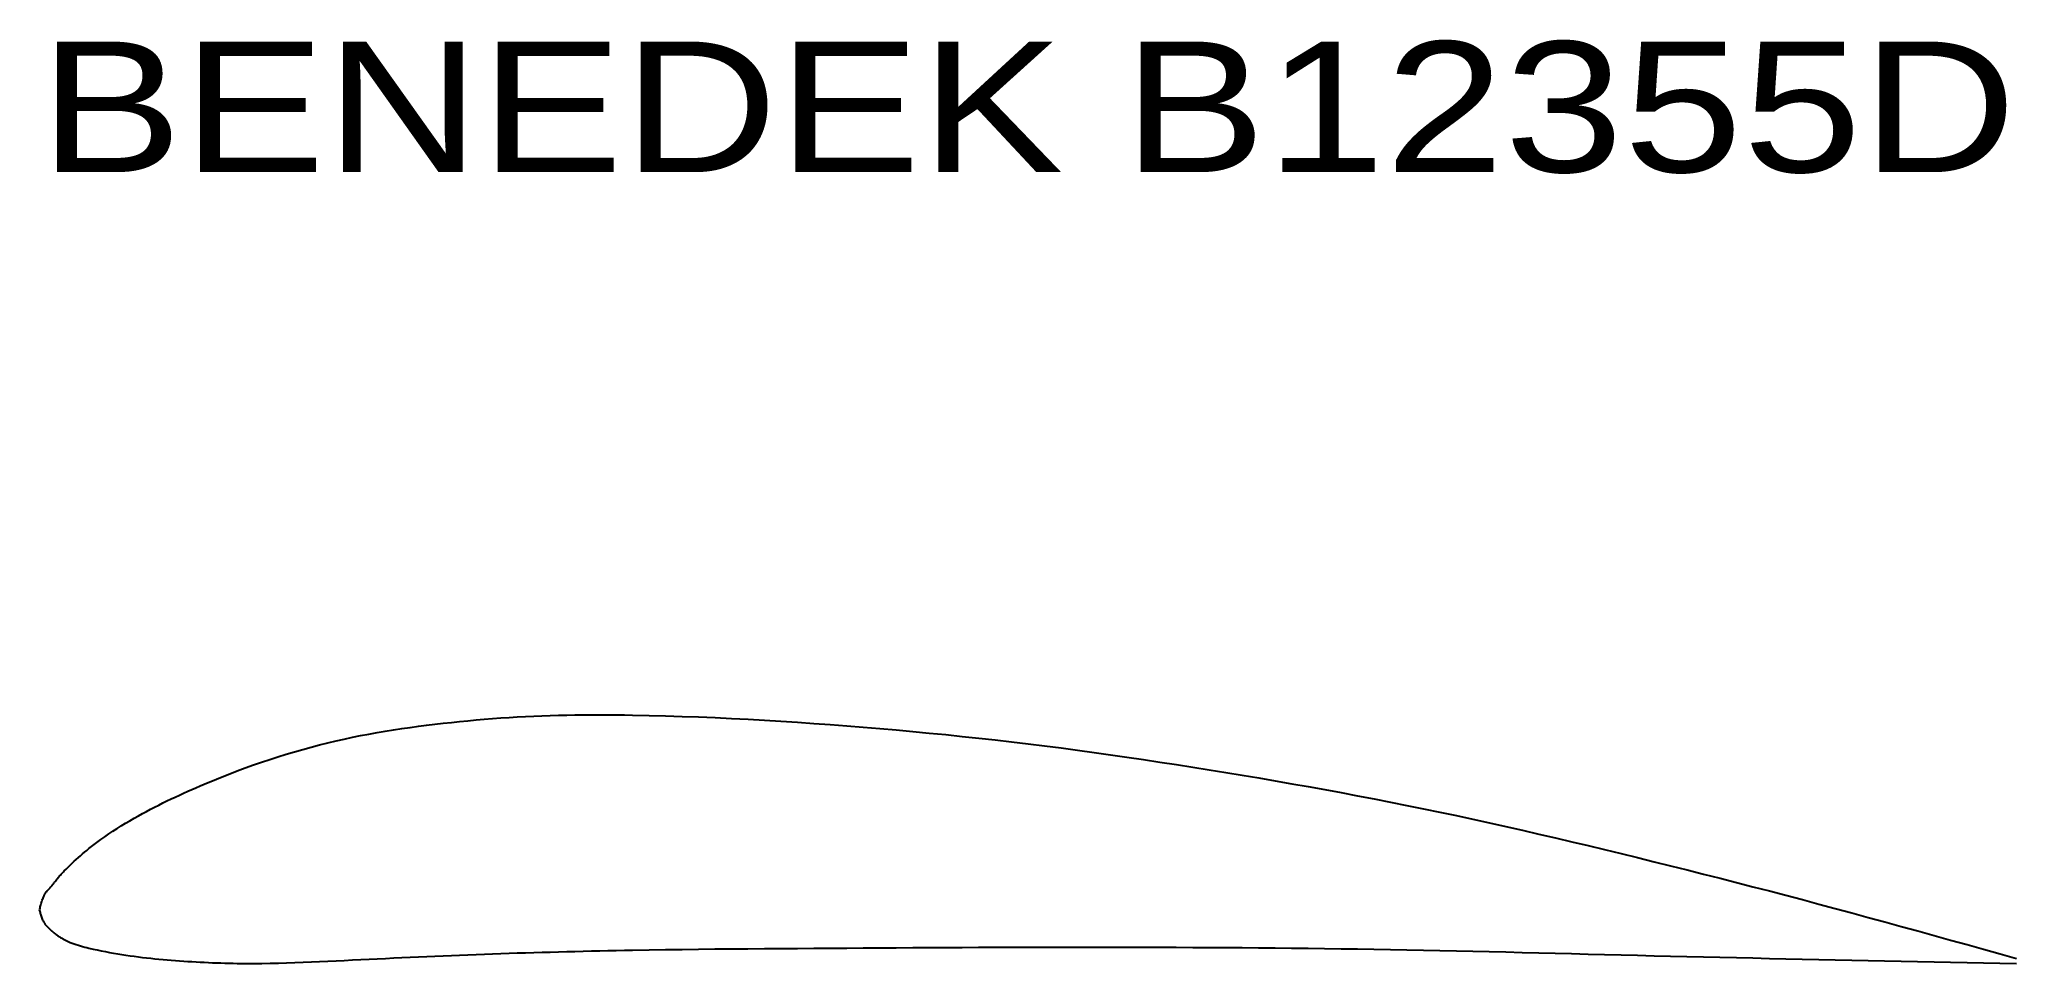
# Model space of a CAD drawing. Extents: x 0.3 to 50.2, y 3.8 to 27.2.
import ezdxf
from ezdxf.enums import TextEntityAlignment as Align

# ---------------------------------------------------------------- set-up
doc = ezdxf.new("R2010")
doc.units = 0
doc.layers.get('0').update_dxf_attribs({"linetype": 'CONTINUOUS'})

msp = doc.modelspace()

# ---------------------------------------------------------------- linework, layer by layer
at = {"color": 3, "linetype": 'CONTINUOUS'}
msp.add_lwpolyline([(0.2524, 5.1688), (0.259, 5.1974), (0.2656, 5.2259), (0.2724, 5.2543), (0.2794, 5.2827), (0.2867, 5.311), (0.2943, 5.3391), (0.3025, 5.3671), (0.3111, 5.3949), (0.3203, 5.4225), (0.3303, 5.4498), (0.3409, 5.4769), (0.3524, 5.5037), (0.3591, 5.5184), (0.3661, 5.5329), (0.3734, 5.5473), (0.3809, 5.5616), (0.3888, 5.5757), (0.3969, 5.5896), (0.4054, 5.6033), (0.4142, 5.6169), (0.4232, 5.6302), (0.4326, 5.6433), (0.4423, 5.6561), (0.4524, 5.6687), (0.4603, 5.6781), (0.4684, 5.6875), (0.4767, 5.6967), (0.4851, 5.7059), (0.4935, 5.7149), (0.502, 5.724), (0.5105, 5.733), (0.519, 5.742), (0.5275, 5.751), (0.5359, 5.7601), (0.5442, 5.7693), (0.5523, 5.7786), (0.5612, 5.789), (0.5698, 5.7995), (0.5784, 5.8102), (0.5868, 5.821), (0.5951, 5.8318), (0.6033, 5.8427), (0.6115, 5.8537), (0.6196, 5.8647), (0.6277, 5.8757), (0.6359, 5.8867), (0.6441, 5.8977), (0.6523, 5.9086), (0.6696, 5.931), (0.6873, 5.9532), (0.7053, 5.9751), (0.7235, 5.9967), (0.742, 6.0182), (0.7608, 6.0394), (0.7798, 6.0605), (0.7989, 6.0813), (0.8183, 6.1021), (0.8378, 6.1227), (0.8575, 6.1431), (0.8772, 6.1635), (0.9265, 6.2135), (0.9764, 6.263), (1.0268, 6.312), (1.0777, 6.3604), (1.1291, 6.4082), (1.181, 6.4555), (1.2333, 6.5023), (1.2862, 6.5486), (1.3395, 6.5943), (1.3932, 6.6395), (1.4474, 6.6841), (1.502, 6.7283), (1.6003, 6.8056), (1.6998, 6.8813), (1.8005, 6.9554), (1.9024, 7.028), (2.0054, 7.0991), (2.1094, 7.1687), (2.2143, 7.2369), (2.3202, 7.3037), (2.4269, 7.3692), (2.5344, 7.4334), (2.6426, 7.4963), (2.7515, 7.558), (2.8534, 7.6143), (2.9557, 7.6696), (3.0585, 7.724), (3.1617, 7.7775), (3.2654, 7.8301), (3.3695, 7.8819), (3.4739, 7.9329), (3.5788, 7.9832), (3.6839, 8.0328), (3.7894, 8.0817), (3.8951, 8.13), (4.0011, 8.1778), (4.104, 8.2235), (4.2072, 8.2687), (4.3105, 8.3135), (4.4141, 8.3577), (4.5179, 8.4014), (4.6219, 8.4446), (4.7261, 8.4873), (4.8306, 8.5294), (4.9353, 8.571), (5.0402, 8.6121), (5.1453, 8.6526), (5.2506, 8.6926), (5.4549, 8.7683), (5.6599, 8.8419), (5.8657, 8.9133), (6.0723, 8.9826), (6.2796, 9.0496), (6.4876, 9.1144), (6.6964, 9.1768), (6.9058, 9.2368), (7.1158, 9.2945), (7.3265, 9.3496), (7.5378, 9.4022), (7.7497, 9.4523), (7.9559, 9.4984), (8.1625, 9.5421), (8.3696, 9.5836), (8.5771, 9.623), (8.785, 9.6603), (8.9933, 9.6956), (9.2019, 9.7291), (9.4109, 9.7608), (9.62, 9.7909), (9.8295, 9.8194), (10.0391, 9.8464), (10.2488, 9.8721), (10.4565, 9.8963), (10.6644, 9.9193), (10.8723, 9.9409), (11.0803, 9.9614), (11.2885, 9.9805), (11.4967, 9.9983), (11.7051, 10.0148), (11.9135, 10.03), (12.122, 10.0438), (12.3306, 10.0563), (12.5392, 10.0674), (12.7479, 10.0771), (12.956, 10.0854), (13.1642, 10.0923), (13.3724, 10.098), (13.5806, 10.1025), (13.7889, 10.1058), (13.9971, 10.108), (14.2055, 10.1092), (14.4138, 10.1095), (14.6221, 10.1088), (14.8304, 10.1073), (15.0387, 10.105), (15.2471, 10.1021), (15.6641, 10.0941), (16.081, 10.0836), (16.4978, 10.0707), (16.9146, 10.0555), (17.3313, 10.038), (17.7478, 10.0185), (18.1643, 9.9969), (18.5807, 9.9734), (18.997, 9.948), (19.4132, 9.921), (19.8293, 9.8923), (20.2453, 9.8621), (20.6626, 9.8304), (21.0798, 9.7972), (21.4969, 9.7625), (21.9139, 9.7263), (22.3307, 9.6885), (22.7474, 9.6491), (23.1639, 9.6081), (23.5802, 9.5654), (23.9963, 9.521), (24.4122, 9.4749), (24.828, 9.427), (25.2435, 9.3773), (25.6611, 9.3255), (26.0786, 9.2719), (26.4958, 9.2165), (26.9128, 9.1595), (27.3296, 9.101), (27.7462, 9.0409), (28.1625, 8.9794), (28.5787, 8.9165), (28.9947, 8.8523), (29.4106, 8.7868), (29.8262, 8.7203), (30.2417, 8.6526), (30.6595, 8.5834), (31.0771, 8.5132), (31.4946, 8.4418), (31.9118, 8.3692), (32.3288, 8.2954), (32.7455, 8.2202), (33.162, 8.1436), (33.5782, 8.0656), (33.9941, 7.9861), (34.4097, 7.905), (34.825, 7.8223), (35.2399, 7.7379), (35.658, 7.651), (36.0759, 7.5625), (36.4933, 7.4723), (36.9105, 7.3807), (37.3274, 7.2876), (37.7439, 7.1932), (38.1602, 7.0975), (38.5763, 7.0006), (38.992, 6.9027), (39.4076, 6.8038), (39.8229, 6.704), (40.2381, 6.6033), (40.6557, 6.5013), (41.0731, 6.3985), (41.4903, 6.2949), (41.9073, 6.1906), (42.3241, 6.0856), (42.7408, 5.9798), (43.1572, 5.8732), (43.5734, 5.7659), (43.9894, 5.6578), (44.4053, 5.5489), (44.8209, 5.4392), (45.2363, 5.3288), (45.6535, 5.217), (46.0706, 5.1045), (46.4875, 4.9914), (46.9042, 4.8776), (47.3208, 4.7634), (47.7373, 4.6486), (48.1537, 4.5335), (48.5699, 4.4181), (48.9861, 4.3023), (49.4023, 4.1864), (49.8184, 4.0704), (50.2345, 3.9543)], dxfattribs=at)
at = {"color": 1, "linetype": 'CONTINUOUS'}
msp.add_lwpolyline([(0.2524, 5.1688), (0.2586, 5.1436), (0.2648, 5.1184), (0.2712, 5.0932), (0.2778, 5.0682), (0.2849, 5.0434), (0.2924, 5.0189), (0.3005, 4.9946), (0.3092, 4.9706), (0.3186, 4.947), (0.3289, 4.9238), (0.3402, 4.9011), (0.3524, 4.8789), (0.3594, 4.8673), (0.3667, 4.8558), (0.3743, 4.8445), (0.3821, 4.8333), (0.3902, 4.8222), (0.3985, 4.8114), (0.4071, 4.8006), (0.4158, 4.79), (0.4247, 4.7796), (0.4338, 4.7692), (0.443, 4.759), (0.4524, 4.749), (0.4603, 4.7406), (0.4683, 4.7324), (0.4764, 4.7242), (0.4846, 4.7161), (0.4928, 4.7081), (0.5012, 4.7001), (0.5095, 4.6923), (0.518, 4.6845), (0.5265, 4.6768), (0.535, 4.6691), (0.5437, 4.6615), (0.5523, 4.654), (0.5604, 4.6471), (0.5686, 4.6402), (0.5768, 4.6334), (0.585, 4.6266), (0.5933, 4.6199), (0.6016, 4.6132), (0.61, 4.6066), (0.6184, 4.6), (0.6268, 4.5934), (0.6353, 4.5869), (0.6438, 4.5805), (0.6523, 4.574), (0.6702, 4.5608), (0.6883, 4.5476), (0.7066, 4.5347), (0.725, 4.522), (0.7435, 4.5095), (0.7621, 4.4973), (0.781, 4.4853), (0.7999, 4.4735), (0.819, 4.462), (0.8383, 4.4507), (0.8577, 4.4398), (0.8772, 4.4291), (0.9261, 4.404), (0.9758, 4.3807), (1.0262, 4.3589), (1.0774, 4.3386), (1.1291, 4.3197), (1.1813, 4.302), (1.2341, 4.2853), (1.2872, 4.2697), (1.3406, 4.2548), (1.3942, 4.2407), (1.4481, 4.2272), (1.502, 4.2142), (1.6056, 4.1901), (1.7093, 4.1672), (1.8131, 4.1455), (1.917, 4.1249), (2.0209, 4.1054), (2.125, 4.0869), (2.2291, 4.0693), (2.3334, 4.0527), (2.4378, 4.0369), (2.5422, 4.0219), (2.6468, 4.0077), (2.7515, 3.9943), (2.8552, 3.9816), (2.959, 3.9696), (3.0629, 3.9582), (3.1669, 3.9473), (3.271, 3.9371), (3.3751, 3.9274), (3.4793, 3.9182), (3.5836, 3.9095), (3.6879, 3.9013), (3.7923, 3.8935), (3.8967, 3.8862), (4.0011, 3.8793), (4.1052, 3.8728), (4.2093, 3.8667), (4.3134, 3.861), (4.4175, 3.8557), (4.5216, 3.8508), (4.6257, 3.8464), (4.7298, 3.8424), (4.834, 3.8388), (4.9381, 3.8357), (5.0423, 3.8331), (5.1465, 3.831), (5.2506, 3.8293), (5.4589, 3.8275), (5.6672, 3.8274), (5.8755, 3.8291), (6.0837, 3.8323), (6.292, 3.8368), (6.5003, 3.8426), (6.7086, 3.8494), (6.9169, 3.8572), (7.1251, 3.8657), (7.3333, 3.8748), (7.5416, 3.8844), (7.7497, 3.8943), (7.9581, 3.9044), (8.1664, 3.9145), (8.3746, 3.9248), (8.5829, 3.9351), (8.7912, 3.9454), (8.9994, 3.9556), (9.2076, 3.9658), (9.4159, 3.9759), (9.6241, 3.9858), (9.8323, 3.9955), (10.0406, 4.005), (10.2488, 4.0142), (10.457, 4.0232), (10.6652, 4.0318), (10.8734, 4.0402), (11.0817, 4.0482), (11.2899, 4.056), (11.4982, 4.0636), (11.7065, 4.0709), (11.9147, 4.078), (12.123, 4.0849), (12.3313, 4.0915), (12.5396, 4.098), (12.7479, 4.1042), (12.9562, 4.1103), (13.1644, 4.1162), (13.3727, 4.1218), (13.5809, 4.1274), (13.7892, 4.1327), (13.9974, 4.1378), (14.2057, 4.1427), (14.414, 4.1474), (14.6222, 4.1519), (14.8305, 4.1562), (15.0388, 4.1603), (15.2471, 4.1642), (15.6635, 4.1713), (16.08, 4.1777), (16.4965, 4.1833), (16.913, 4.1883), (17.3295, 4.1927), (17.746, 4.1967), (18.1626, 4.2002), (18.5791, 4.2034), (18.9956, 4.2063), (19.4122, 4.209), (19.8287, 4.2116), (20.2453, 4.2142), (20.6618, 4.2167), (21.0783, 4.2193), (21.4948, 4.2218), (21.9113, 4.2243), (22.3278, 4.2267), (22.7444, 4.229), (23.1609, 4.2311), (23.5774, 4.2331), (23.9939, 4.235), (24.4104, 4.2366), (24.8269, 4.238), (25.2435, 4.2392), (25.66, 4.2401), (26.0765, 4.2406), (26.493, 4.241), (26.9095, 4.241), (27.3261, 4.2407), (27.7426, 4.24), (28.1591, 4.2391), (28.5756, 4.2378), (28.9921, 4.2362), (29.4087, 4.2342), (29.8252, 4.2319), (30.2417, 4.2292), (30.6582, 4.2261), (31.0748, 4.2226), (31.4913, 4.2188), (31.9078, 4.2145), (32.3244, 4.2098), (32.7409, 4.2047), (33.1574, 4.1991), (33.5739, 4.1931), (33.9904, 4.1866), (34.4069, 4.1796), (34.8234, 4.1722), (35.2399, 4.1642), (35.6564, 4.1557), (36.073, 4.1468), (36.4895, 4.1374), (36.906, 4.1277), (37.3225, 4.1177), (37.739, 4.1075), (38.1556, 4.0971), (38.5721, 4.0865), (38.9886, 4.0759), (39.4051, 4.0653), (39.8216, 4.0547), (40.2381, 4.0442), (40.6546, 4.0339), (41.0711, 4.0237), (41.4876, 4.0136), (41.9041, 4.0037), (42.3206, 3.994), (42.7371, 3.9843), (43.1536, 3.9748), (43.5702, 3.9655), (43.9867, 3.9562), (44.4032, 3.9471), (44.8197, 3.9381), (45.2363, 3.9293), (45.6528, 3.9205), (46.0693, 3.9119), (46.4858, 3.9033), (46.9023, 3.8949), (47.3189, 3.8865), (47.7354, 3.8782), (48.1519, 3.87), (48.5684, 3.8618), (48.9849, 3.8536), (49.4015, 3.8455), (49.818, 3.8374), (50.2345, 3.8293)], dxfattribs=at)

# ---------------------------------------------------------------- texts
at = {"color": 7}
msp.add_text('BENEDEK B12355D', height=3.3007, dxfattribs=at).set_placement((0.2524, 23.8221), (50.2345, 23.8221), align=Align.FIT)

doc.saveas('drawing.dxf')
